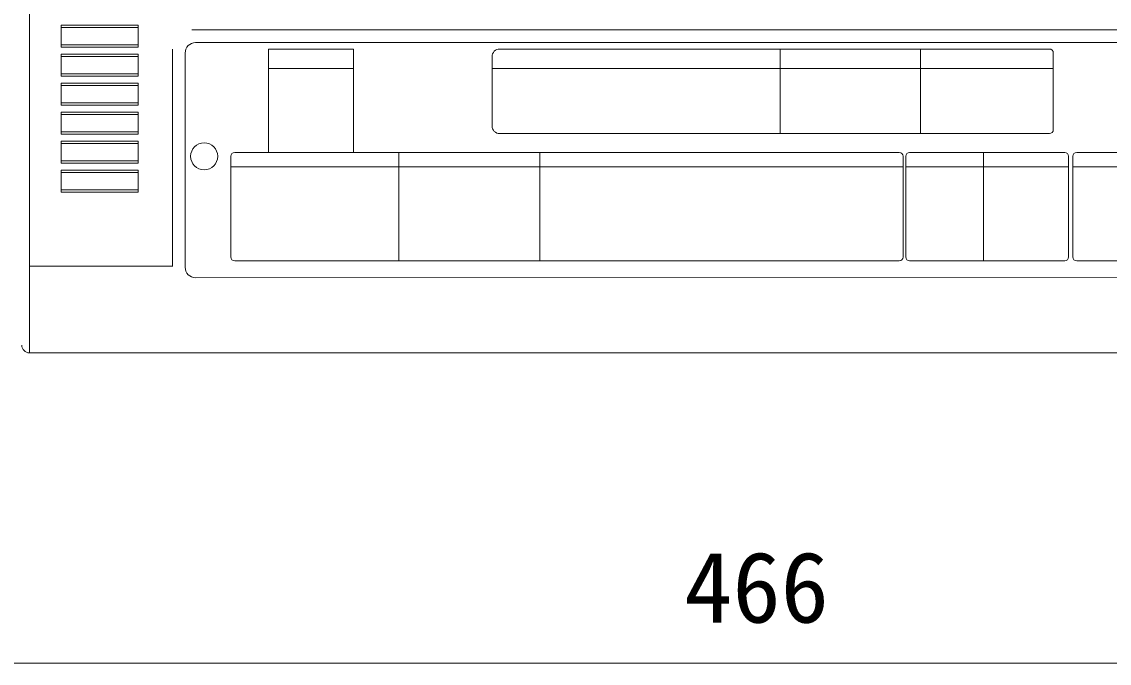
# Model space of a CAD drawing. Units: millimetres, scale not verified. Extents: x -63 to 62, y -56 to 57.
# Drawn here: x 15.36 to 43.48, y -2.88 to 13.7 of the extents above; entities that cross this region are included whole.
import ezdxf
from ezdxf.enums import TextEntityAlignment as Align

# ---------------------------------------------------------------- set-up
doc = ezdxf.new("R2010")
doc.units = ezdxf.units.MM
doc.header["$LTSCALE"] = 0.125
doc.layers.add('0-5_GAIKEI', color=7, linetype='Continuous', lineweight=18)
doc.layers.add('0-6_SUNPO', color=7, linetype='Continuous', lineweight=18)
doc.styles.add('ＭＳ ゴシック', font='')
doc.styles.get('ＭＳ ゴシック').set_extended_font_data('MS Gothic')

# ---------------------------------------------------------------- blocks, each defined once
blk = doc.blocks.new('D10')
at = {"layer": '0-6_SUNPO'}
blk.add_line((5.7694, -4.9197), (48.3855, -4.9197), dxfattribs=at)
at = {"layer": '0-6_SUNPO', "style": 'ＭＳ ゴシック'}
blk.add_text('466', height=1.833, dxfattribs=at).set_placement((25.2024, -4.4197), align=Align.BOTTOM_LEFT)

msp = doc.modelspace()

# ---------------------------------------------------------------- linework, layer by layer
at = {"layer": '0-5_GAIKEI', "color": 1}
for p, q in [((15.5561, 5.1411), (15.5561, 20.6411)), ((19.7521, 13.4948), (45.693, 13.4972)), ((19.2534, 7.3778), (19.2528, 12.9954)), ((19.8526, 13.165), (45.5926, 13.1675)), ((19.5826, 12.895), (19.5831, 7.355)), ((15.5561, 7.3811), (19.2534, 7.3811)), ((19.8532, 7.085), (45.5932, 7.0875))]:
    msp.add_line(p, q, dxfattribs=at)
at = {"layer": '0-5_GAIKEI'}
for p, q in [((16.3755, 13.0431), (16.3755, 13.6144)), ((16.3755, 13.6144), (18.3688, 13.6144)), ((16.3755, 13.5537), (18.3688, 13.5537)), ((18.3688, 13.6144), (18.3688, 13.0431)), ((18.3688, 13.104), (16.3755, 13.104)), ((18.3688, 13.0431), (16.3755, 13.0431)), ((21.7385, 12.9989), (21.7385, 10.3261)), ((23.9385, 12.9989), (21.7385, 12.9989)), ((23.9385, 12.9989), (23.9385, 10.3261)), ((41.9337, 12.9989), (27.7179, 12.9989)), ((34.9666, 12.9989), (34.9666, 10.8108)), ((38.5999, 12.9989), (38.5999, 10.8108)), ((16.3755, 12.865), (18.3688, 12.865)), ((16.3755, 12.2937), (16.3755, 12.865)), ((16.3755, 12.8043), (18.3688, 12.8043)), ((18.3688, 12.865), (18.3688, 12.2937)), ((27.5179, 11.0108), (27.5179, 12.7989)), ((42.0337, 12.8989), (42.0337, 10.9108)), ((23.9385, 12.4988), (21.7385, 12.4988)), ((42.0337, 12.4988), (27.5179, 12.4988)), ((18.3688, 12.3546), (16.3755, 12.3546)), ((18.3688, 12.2937), (16.3755, 12.2937)), ((16.3755, 11.5443), (16.3755, 12.1156)), ((16.3755, 12.1156), (18.3688, 12.1156)), ((18.3688, 12.1156), (18.3688, 11.5443)), ((16.3755, 12.0549), (18.3688, 12.0549)), ((18.3688, 11.6052), (16.3755, 11.6052)), ((18.3688, 11.5443), (16.3755, 11.5443)), ((16.3755, 10.7949), (16.3755, 11.3662)), ((16.3755, 11.3662), (18.3688, 11.3662)), ((16.3755, 11.3055), (18.3688, 11.3055)), ((18.3688, 11.3662), (18.3688, 10.7949)), ((18.3688, 10.8558), (16.3755, 10.8558)), ((18.3688, 10.7949), (16.3755, 10.7949)), ((41.9337, 10.8108), (27.7179, 10.8108)), ((16.3755, 10.6168), (18.3688, 10.6168)), ((16.3755, 10.0455), (16.3755, 10.6168)), ((16.3755, 10.5561), (18.3688, 10.5561)), ((18.3688, 10.6168), (18.3688, 10.0455)), ((20.7635, 10.2261), (20.7635, 7.6222)), ((25.1982, 10.3261), (20.8635, 10.3261)), ((25.1117, 7.5222), (25.1117, 10.3261)), ((38.0488, 10.3244), (25.1982, 10.3244)), ((28.7517, 7.5204), (28.7517, 10.3244)), ((38.1488, 10.2244), (38.1488, 7.6204)), ((38.2163, 10.2256), (38.2163, 7.6217)), ((42.329, 10.3256), (38.3163, 10.3256)), ((40.229, 10.3256), (40.229, 7.5217)), ((42.429, 10.2256), (42.429, 7.6217)), ((42.5382, 7.6217), (42.5382, 10.2256)), ((42.6382, 10.3256), (44.6382, 10.3256)), ((18.3688, 10.1064), (16.3755, 10.1064)), ((18.3688, 10.0455), (16.3755, 10.0455)), ((16.3755, 9.2961), (16.3755, 9.8674)), ((16.3755, 9.8674), (18.3688, 9.8674)), ((18.3688, 9.8674), (18.3688, 9.2961)), ((25.1982, 9.9554), (20.7635, 9.9554)), ((38.1488, 9.9536), (25.1982, 9.9536)), ((42.429, 9.9536), (38.2163, 9.9536)), ((44.7382, 9.9536), (42.5382, 9.9536)), ((16.3755, 9.8067), (18.3688, 9.8067)), ((18.3688, 9.357), (16.3755, 9.357)), ((18.3688, 9.2961), (16.3755, 9.2961)), ((25.1982, 7.5222), (20.8635, 7.5222)), ((38.0488, 7.5204), (25.1982, 7.5204)), ((42.329, 7.5217), (38.3163, 7.5217)), ((44.6382, 7.5217), (42.6382, 7.5217)), ((15.5561, 5.1411), (57.5222, 5.1411))]:
    msp.add_line(p, q, dxfattribs=at)
msp.add_circle((20.0729, 10.225), 0.35, dxfattribs=at)
at = {"layer": '0-5_GAIKEI', "color": 1}
for centre, start, end in [((19.8526, 12.895), 90.00549, 180.00549), ((19.8531, 7.355), 180.00549, 270.00549)]:
    msp.add_arc(centre, 0.27, start, end, dxfattribs=at)
at = {"layer": '0-5_GAIKEI'}
for centre, radius, start, end in [((27.7179, 12.7989), 0.2, 90, 180), ((41.9337, 12.8989), 0.1, 0, 90), ((27.7179, 11.0108), 0.2, 180, 270), ((41.9337, 10.9108), 0.1, 270, 0), ((20.8635, 10.2261), 0.1, 90, 180), ((38.0488, 10.2244), 0.1, 0, 90), ((38.3163, 10.2256), 0.1, 90, 180), ((42.329, 10.2256), 0.1, 0, 90), ((42.6382, 10.2256), 0.1, 90, 180), ((20.8635, 7.6222), 0.1, 180, 270), ((38.0488, 7.6204), 0.1, 270, 0), ((38.3163, 7.6217), 0.1, 180, 270), ((42.329, 7.6217), 0.1, 270, 0), ((42.6382, 7.6217), 0.1, 180, 270), ((15.5561, 5.3411), 0.2, 180, 270.00004)]:
    msp.add_arc(centre, radius, start, end, dxfattribs=at)

# ---------------------------------------------------------------- block references
at = {"layer": '0-6_SUNPO'}
msp.add_blockref('D10', (7.2867, 2.0371), dxfattribs=at)

doc.saveas('drawing.dxf')
